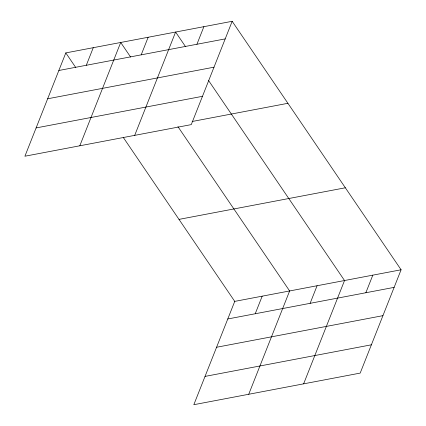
<?xml version="1.0" encoding="UTF-8"?>
<svg xmlns="http://www.w3.org/2000/svg" width="426" height="426" viewBox="0 0 426 426"><rect width="100%" height="100%" fill="white"/><g stroke="black" fill="none" stroke-linecap="round" stroke-linejoin="round"><path stroke-width="0.64" d="M65.812 52.904L24.905 156.22L191.263 124.616L232.17 21.3L65.812 52.904L75.711 67.468M86.297 65.279L93.262 47.691M79.806 145.788L120.707 42.472L130.612 57.041M141.198 54.847L148.157 37.259M134.701 135.361L175.608 32.046L185.512 46.61M196.924 44.261L203.889 26.673M123.396 137.609L234.737 301.384L193.83 404.7L360.188 373.096L401.095 269.78L232.17 21.3M255.222 313.76L262.187 296.171M248.731 394.268L289.632 290.953L177.93 126.639M310.117 303.328L317.082 285.74M303.626 383.842L344.533 280.526L208.618 80.599M365.849 292.742L372.814 275.153M58.847 70.492L225.205 38.888M47.648 98.784L214.006 67.18M36.103 127.928L202.467 96.324M192.142 121.495L287.917 103.3M178.989 219.385L345.348 187.781M234.737 301.384L401.095 269.78M227.772 318.973L394.13 287.369M216.573 347.265L382.931 315.661M205.028 376.408L371.392 344.804"/></g></svg>
